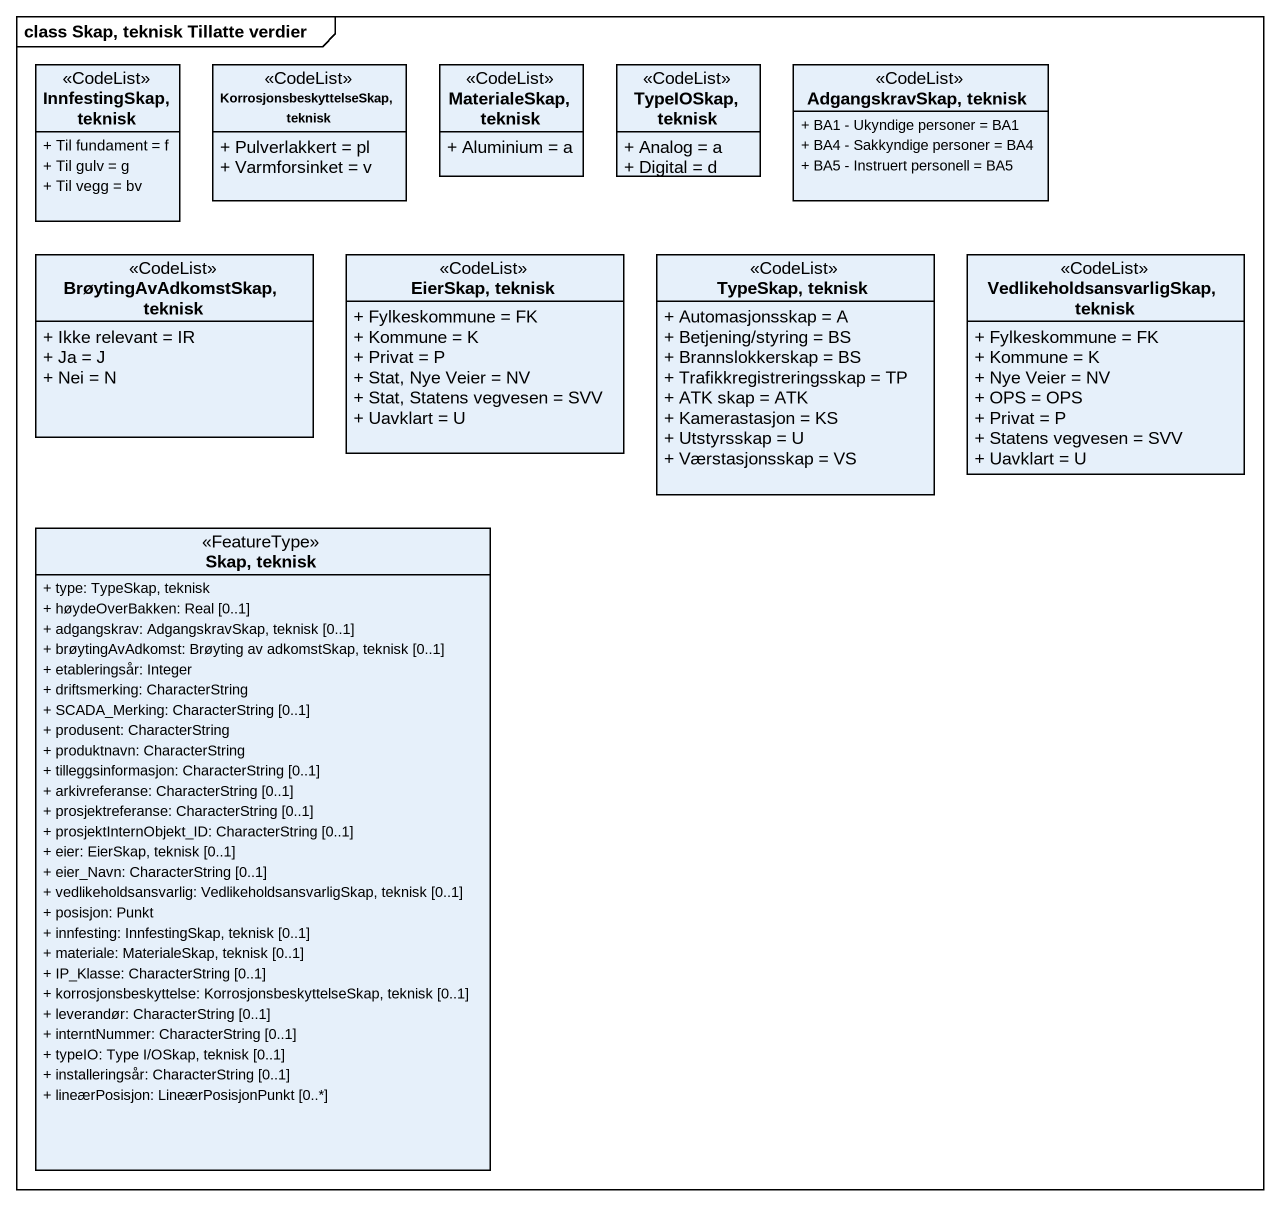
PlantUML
@startuml
mainframe class Skap, teknisk Tillatte verdier
hide circle
hide empty members
skinparam classAttributeIconSize 0
class "InnfestingSkap, teknisk" as InnfestingSkap_teknisk <<CodeList>> {
  + Til fundament = f
  + Til gulv = g
  + Til vegg = bv
}
class "KorrosjonsbeskyttelseSkap, teknisk" as KorrosjonsbeskyttelseSkap <<CodeList>> {
  + Pulverlakkert = pl
  + Varmforsinket = v
}
class "MaterialeSkap, teknisk" as MaterialeSkap_teknisk <<CodeList>> {
  + Aluminium = a
}
class "TypeIOSkap, teknisk" as TypeIOSkap_teknisk <<CodeList>> {
  + Analog = a
  + Digital = d
}
class "AdgangskravSkap, teknisk" as AdgangskravSkap_teknisk <<CodeList>> {
  + BA1 - Ukyndige personer = BA1
  + BA4 - Sakkyndige personer = BA4
  + BA5 - Instruert personell = BA5
}
class "BrøytingAvAdkomstSkap, teknisk" as BrøytingAvAdkomstSkap <<CodeList>> {
  + Ikke relevant = IR
  + Ja = J
  + Nei = N
}
class "EierSkap, teknisk" as EierSkap_teknisk <<CodeList>> {
  + Fylkeskommune = FK
  + Kommune = K
  + Privat = P
  + Stat, Nye Veier = NV
  + Stat, Statens vegvesen = SVV
  + Uavklart = U
}
class "TypeSkap, teknisk" as TypeSkap_teknisk <<CodeList>> {
  + Automasjonsskap = A
  + Betjening/styring = BS
  + Brannslokkerskap = BS
  + Trafikkregistreringsskap = TP
  + ATK skap = ATK
  + Kamerastasjon = KS
  + Utstyrsskap = U
  + Værstasjonsskap = VS
}
class "VedlikeholdsansvarligSkap, teknisk" as VedlikeholdsansvarligSkap <<CodeList>> {
  + Fylkeskommune = FK
  + Kommune = K
  + Nye Veier = NV
  + OPS = OPS
  + Privat = P
  + Statens vegvesen = SVV
  + Uavklart = U
}
class "Skap, teknisk" as Skap_teknisk <<FeatureType>> {
  + type: TypeSkap, teknisk
  + høydeOverBakken: Real [0..1]
  + adgangskrav: AdgangskravSkap, teknisk [0..1]
  + brøytingAvAdkomst: Brøyting av adkomstSkap, teknisk [0..1]
  + etableringsår: Integer
  + driftsmerking: CharacterString
  + SCADA_Merking: CharacterString [0..1]
  + produsent: CharacterString
  + produktnavn: CharacterString
  + tilleggsinformasjon: CharacterString [0..1]
  + arkivreferanse: CharacterString [0..1]
  + prosjektreferanse: CharacterString [0..1]
  + prosjektInternObjekt_ID: CharacterString [0..1]
  + eier: EierSkap, teknisk [0..1]
  + eier_Navn: CharacterString [0..1]
  + vedlikeholdsansvarlig: VedlikeholdsansvarligSkap, teknisk [0..1]
  + posisjon: Punkt
  + innfesting: InnfestingSkap, teknisk [0..1]
  + materiale: MaterialeSkap, teknisk [0..1]
  + IP_Klasse: CharacterString [0..1]
  + korrosjonsbeskyttelse: KorrosjonsbeskyttelseSkap, teknisk [0..1]
  + leverandør: CharacterString [0..1]
  + interntNummer: CharacterString [0..1]
  + typeIO: Type I/OSkap, teknisk [0..1]
  + installeringsår: CharacterString [0..1]
  + lineærPosisjon: LineærPosisjonPunkt [0..*]
}
@enduml
